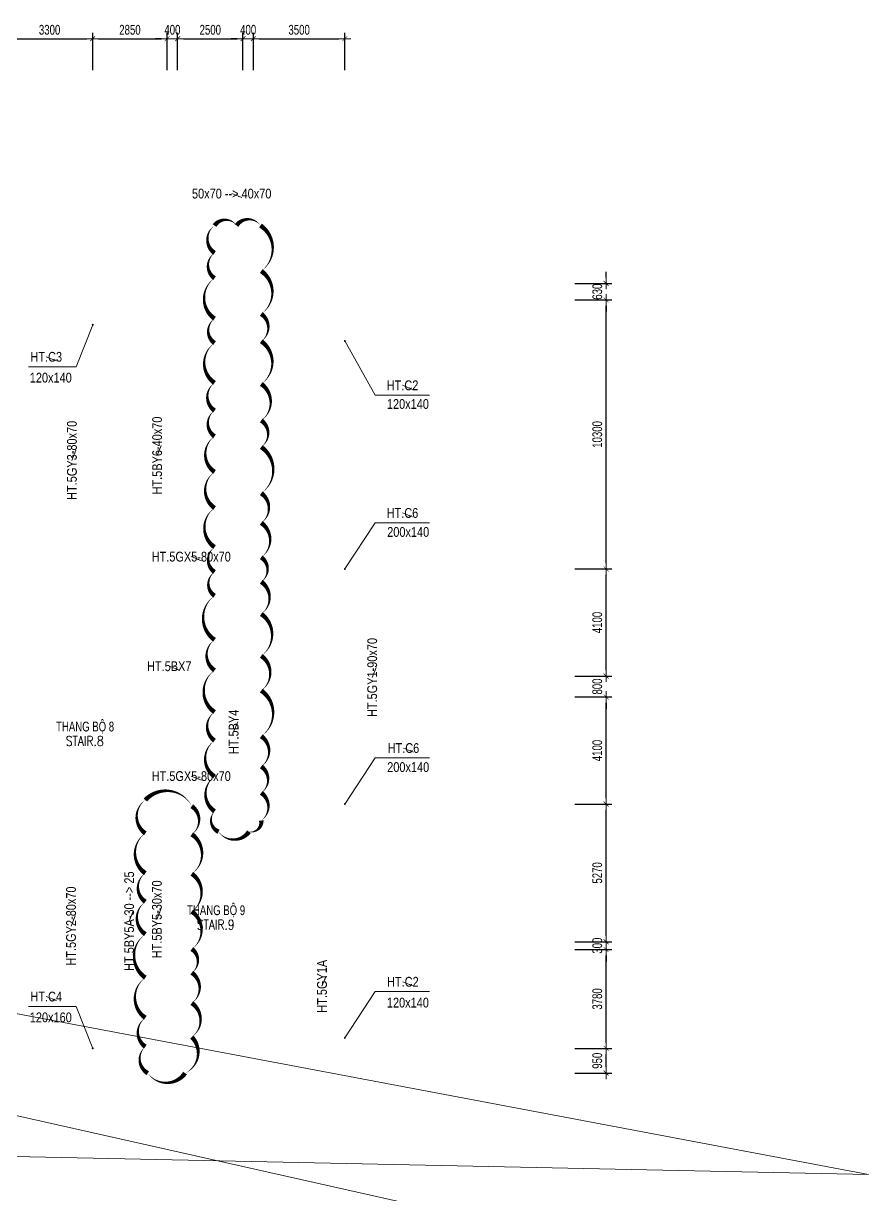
# Model space of a CAD drawing. Header units: millimetres. Extents: x 69552 to 211645, y -30385 to 50684.
# Drawn here: x 179298 to 211645, y 4252 to 49084 of the extents above; entities that cross this region are included whole.
import ezdxf
from ezdxf.enums import TextEntityAlignment as Align

# ---------------------------------------------------------------- set-up
doc = ezdxf.new("R2010")
doc.units = ezdxf.units.MM
doc.layers.get('Defpoints').update_dxf_attribs({"color": 151, "lineweight": 9})
for name, color, linetype, lineweight in [('$0$NDC_S_ANNO', 7, 'Continuous', 20), ('$0$NDC_S_DIM', 1, 'Continuous', 15), ('NDC_S_BEAM NAME', 7, 'Continuous', 9), ('NDC_S_COLUMN NAME', 7, 'Continuous', 9), ('NDC_S_DIM', 1, 'Continuous', 15), ('NDC_S_LEADER', 1, 'Continuous', 15), ('NDC_S_VN TEXT', 7, 'Continuous', 20)]:
    doc.layers.add(name, color=color, linetype=linetype, lineweight=lineweight)
doc.styles.add('$0$ARIAL', font='arial.ttf', dxfattribs={"width": 0.8})
doc.styles.add('$0$NDC_DIM', font='', dxfattribs={"width": 0.75})
doc.styles.add('NDC_BAR 2', font='romans.shx', dxfattribs={"width": 0.8})
doc.styles.add('NDC_DIM', font='', dxfattribs={"width": 0.75})
doc.styles.add('NDC_VIE TXT', font='arial.ttf', dxfattribs={"width": 0.8})
doc.styles.get('$0$NDC_DIM').set_extended_font_data('Dotum')
doc.styles.get('NDC_DIM').set_extended_font_data('Dotum')
doc.dimstyles.new('$0$NDC_dim_iso', dxfattribs={"dimtxt": 2.5, "dimasz": 1, "dimexe": 1.5, "dimexo": 2.5, "dimgap": 1, "dimtad": 1, "dimdec": 0, "dimzin": 0, "dimdsep": 46, "dimtxsty": '$0$NDC_DIM', "dimblk": '$0$DIMMARK', "dimcen": 0.09, "dimdle": 1.2, "dimclrd": 1, "dimclre": 1, "dimclrt": 3, "dimadec": 0, "dimazin": 0, "dimtfac": 1, "dimtdec": 0, "dimtix": 1, "dimtofl": 0, "dimtmove": 0, "dimatfit": 3, "dimfxl": 8, "dimfxlon": 1, "dimtolj": 1, "dimtzin": 0, "dimarcsym": 0})
doc.dimstyles.new('NDC_dim_150', dxfattribs={"dimscale": 150, "dimtxt": 2.5, "dimasz": 1.5, "dimexe": 1.5, "dimexo": 2.5, "dimgap": 1, "dimtad": 1, "dimdec": 0, "dimzin": 0, "dimdsep": 46, "dimtxsty": 'NDC_DIM', "dimblk": 'DIMMARK', "dimcen": 0.09, "dimdle": 1.2, "dimclrd": 1, "dimclre": 1, "dimclrt": 3, "dimadec": 0, "dimazin": 0, "dimtfac": 1, "dimtdec": 0, "dimtix": 1, "dimtofl": 0, "dimtmove": 0, "dimatfit": 3, "dimfxl": 8, "dimfxlon": 1, "dimtolj": 1, "dimtzin": 0, "dimarcsym": 0})
doc.dimstyles.new('NDC_dim_200', dxfattribs={"dimscale": 200, "dimtxt": 2.5, "dimasz": 1.5, "dimexe": 1.5, "dimexo": 2.5, "dimgap": 1, "dimtad": 1, "dimdec": 0, "dimzin": 0, "dimdsep": 46, "dimtxsty": 'NDC_DIM', "dimblk": 'DIMMARK', "dimcen": 0.09, "dimdle": 1.2, "dimclrd": 1, "dimclre": 1, "dimclrt": 3, "dimadec": 0, "dimazin": 0, "dimtfac": 1, "dimtdec": 0, "dimtix": 1, "dimtofl": 0, "dimtmove": 0, "dimatfit": 3, "dimfxl": 6, "dimfxlon": 1, "dimtolj": 1, "dimtzin": 0, "dimarcsym": 0})

# ---------------------------------------------------------------- blocks, each defined once
blk = doc.blocks.new('DIMMARK')
at = {"layer": 'NDC_S_DIM', "color": 1}
blk.add_line((-1.5, 0), (1, 0), dxfattribs=at)
at = {"layer": 'NDC_S_DIM', "color": 2, "const_width": 0.1}
blk.add_lwpolyline([(-0.42, -0.42), (0.42, 0.42)], dxfattribs=at)
blk = doc.blocks.new('$0$DIMMARK')
at = {"layer": '$0$NDC_S_DIM', "color": 1}
blk.add_line((-1.5, 0), (1, 0), dxfattribs=at)
at = {"layer": '$0$NDC_S_DIM', "color": 2, "const_width": 0.1}
blk.add_lwpolyline([(-0.42, -0.42), (0.42, 0.42)], dxfattribs=at)
blk = doc.blocks.new('*D227')
at = {"layer": 'Defpoints', "color": 0, "ltscale": 100, "transparency": 16777216}
for p in [(199100, 9850), (201600, 9850), (199100, 8900)]:
    blk.add_point(p, dxfattribs=at)
at = {"layer": 'NDC_S_DIM', "color": 1, "lineweight": -2, "ltscale": 100, "transparency": 16777216}
for p, q in [((200400, 9850), (201825, 9850)), ((201600, 9125), (201600, 9625)), ((200400, 8900), (201825, 8900))]:
    blk.add_line(p, q, dxfattribs=at)
at = {"layer": 'NDC_S_DIM', "color": 1, "lineweight": -2, "ltscale": 100, "transparency": 16777216, "xscale": 225, "yscale": 225, "zscale": 225}
for p, rotation in [((201600, 9850), 90), ((201600, 8900), 270)]:
    blk.add_blockref('DIMMARK', p, dxfattribs=dict(at, rotation=rotation))
at = {"layer": 'NDC_S_DIM', "color": 3, "ltscale": 100, "transparency": 16777216, "insert": (201262, 9375), "char_height": 375, "attachment_point": 5, "rotation": 90, "style": 'NDC_DIM'}
blk.add_mtext('\\A1;950', dxfattribs=at)
blk = doc.blocks.new('*D228')
at = {"layer": 'Defpoints', "color": 0, "ltscale": 100, "transparency": 16777216}
for p in [(199132, 38500), (201600, 38500), (199132, 28200)]:
    blk.add_point(p, dxfattribs=at)
at = {"layer": 'NDC_S_DIM', "color": 1, "lineweight": -2, "ltscale": 100, "transparency": 16777216}
for p, q in [((200400, 38500), (201825, 38500)), ((201600, 28425), (201600, 38275)), ((200400, 28200), (201825, 28200))]:
    blk.add_line(p, q, dxfattribs=at)
at = {"layer": 'NDC_S_DIM', "color": 1, "lineweight": -2, "ltscale": 100, "transparency": 16777216, "xscale": 225, "yscale": 225, "zscale": 225}
for p, rotation in [((201600, 38500), 90), ((201600, 28200), 270)]:
    blk.add_blockref('DIMMARK', p, dxfattribs=dict(at, rotation=rotation))
at = {"layer": 'NDC_S_DIM', "color": 3, "ltscale": 100, "transparency": 16777216, "insert": (201262, 33350), "char_height": 375, "attachment_point": 5, "rotation": 90, "style": 'NDC_DIM'}
blk.add_mtext('\\A1;10300', dxfattribs=at)
blk = doc.blocks.new('*D229')
at = {"layer": 'Defpoints', "color": 0, "ltscale": 100, "transparency": 16777216}
for p in [(199132, 39130), (201600, 39130), (199132, 38500)]:
    blk.add_point(p, dxfattribs=at)
at = {"layer": 'NDC_S_DIM', "color": 1, "lineweight": -2, "ltscale": 100, "transparency": 16777216}
for p, q in [((201600, 39355), (201600, 39580)), ((200400, 39130), (201825, 39130)), ((200400, 38500), (201825, 38500)), ((201600, 38275), (201600, 38050))]:
    blk.add_line(p, q, dxfattribs=at)
at = {"layer": 'NDC_S_DIM', "color": 1, "lineweight": -2, "ltscale": 100, "transparency": 16777216, "xscale": 225, "yscale": 225, "zscale": 225}
for p, rotation in [((201600, 39130), 270), ((201600, 38500), 90)]:
    blk.add_blockref('DIMMARK', p, dxfattribs=dict(at, rotation=rotation))
at = {"layer": 'NDC_S_DIM', "color": 3, "ltscale": 100, "transparency": 16777216, "insert": (201262, 38815), "char_height": 375, "attachment_point": 5, "rotation": 90, "style": 'NDC_DIM'}
blk.add_mtext('\\A1;630', dxfattribs=at)
blk = doc.blocks.new('*D230')
at = {"layer": 'Defpoints', "color": 0, "ltscale": 100, "transparency": 16777216}
for p in [(199100, 13630), (201600, 13630), (199100, 9850)]:
    blk.add_point(p, dxfattribs=at)
at = {"layer": 'NDC_S_DIM', "color": 1, "lineweight": -2, "ltscale": 100, "transparency": 16777216}
for p, q in [((200400, 13630), (201825, 13630)), ((201600, 10075), (201600, 13405)), ((200400, 9850), (201825, 9850))]:
    blk.add_line(p, q, dxfattribs=at)
at = {"layer": 'NDC_S_DIM', "color": 1, "lineweight": -2, "ltscale": 100, "transparency": 16777216, "xscale": 225, "yscale": 225, "zscale": 225}
for p, rotation in [((201600, 13630), 90), ((201600, 9850), 270)]:
    blk.add_blockref('DIMMARK', p, dxfattribs=dict(at, rotation=rotation))
at = {"layer": 'NDC_S_DIM', "color": 3, "ltscale": 100, "transparency": 16777216, "insert": (201262, 11740), "char_height": 375, "attachment_point": 5, "rotation": 90, "style": 'NDC_DIM'}
blk.add_mtext('\\A1;3780', dxfattribs=at)
blk = doc.blocks.new('*D231')
at = {"layer": 'Defpoints', "color": 0, "ltscale": 100, "transparency": 16777216}
for p in [(199100, 13930), (201600, 13930), (199100, 13630)]:
    blk.add_point(p, dxfattribs=at)
at = {"layer": 'NDC_S_DIM', "color": 1, "lineweight": -2, "ltscale": 100, "transparency": 16777216}
for p, q in [((201600, 14155), (201600, 14380)), ((200400, 13930), (201825, 13930)), ((200400, 13630), (201825, 13630)), ((201600, 13405), (201600, 13180))]:
    blk.add_line(p, q, dxfattribs=at)
at = {"layer": 'NDC_S_DIM', "color": 1, "lineweight": -2, "ltscale": 100, "transparency": 16777216, "xscale": 225, "yscale": 225, "zscale": 225}
for p, rotation in [((201600, 13930), 270), ((201600, 13630), 90)]:
    blk.add_blockref('DIMMARK', p, dxfattribs=dict(at, rotation=rotation))
at = {"layer": 'NDC_S_DIM', "color": 3, "ltscale": 100, "transparency": 16777216, "insert": (201262, 13780), "char_height": 375, "attachment_point": 5, "rotation": 90, "style": 'NDC_DIM'}
blk.add_mtext('\\A1;300', dxfattribs=at)
blk = doc.blocks.new('*D232')
at = {"layer": 'Defpoints', "color": 0, "ltscale": 100, "transparency": 16777216}
for p in [(199100, 19200), (201600, 19200), (199100, 13930)]:
    blk.add_point(p, dxfattribs=at)
at = {"layer": 'NDC_S_DIM', "color": 1, "lineweight": -2, "ltscale": 100, "transparency": 16777216}
for p, q in [((200400, 19200), (201825, 19200)), ((201600, 14155), (201600, 18975)), ((200400, 13930), (201825, 13930))]:
    blk.add_line(p, q, dxfattribs=at)
at = {"layer": 'NDC_S_DIM', "color": 1, "lineweight": -2, "ltscale": 100, "transparency": 16777216, "xscale": 225, "yscale": 225, "zscale": 225}
for p, rotation in [((201600, 19200), 90), ((201600, 13930), 270)]:
    blk.add_blockref('DIMMARK', p, dxfattribs=dict(at, rotation=rotation))
at = {"layer": 'NDC_S_DIM', "color": 3, "ltscale": 100, "transparency": 16777216, "insert": (201262, 16565), "char_height": 375, "attachment_point": 5, "rotation": 90, "style": 'NDC_DIM'}
blk.add_mtext('\\A1;5270', dxfattribs=at)
blk = doc.blocks.new('*D233')
at = {"layer": 'Defpoints', "color": 0, "ltscale": 100, "transparency": 16777216}
for p in [(199100, 23300), (201600, 23300), (199100, 19200)]:
    blk.add_point(p, dxfattribs=at)
at = {"layer": 'NDC_S_DIM', "color": 1, "lineweight": -2, "ltscale": 100, "transparency": 16777216}
for p, q in [((200400, 23300), (201825, 23300)), ((201600, 19425), (201600, 23075)), ((200400, 19200), (201825, 19200))]:
    blk.add_line(p, q, dxfattribs=at)
at = {"layer": 'NDC_S_DIM', "color": 1, "lineweight": -2, "ltscale": 100, "transparency": 16777216, "xscale": 225, "yscale": 225, "zscale": 225}
for p, rotation in [((201600, 23300), 90), ((201600, 19200), 270)]:
    blk.add_blockref('DIMMARK', p, dxfattribs=dict(at, rotation=rotation))
at = {"layer": 'NDC_S_DIM', "color": 3, "ltscale": 100, "transparency": 16777216, "insert": (201262, 21250), "char_height": 375, "attachment_point": 5, "rotation": 90, "style": 'NDC_DIM'}
blk.add_mtext('\\A1;4100', dxfattribs=at)
blk = doc.blocks.new('*D234')
at = {"layer": 'Defpoints', "color": 0, "ltscale": 100, "transparency": 16777216}
for p in [(199100, 24100), (201600, 24100), (199100, 23300)]:
    blk.add_point(p, dxfattribs=at)
at = {"layer": 'NDC_S_DIM', "color": 1, "lineweight": -2, "ltscale": 100, "transparency": 16777216}
for p, q in [((201600, 24325), (201600, 24550)), ((200400, 24100), (201825, 24100)), ((200400, 23300), (201825, 23300)), ((201600, 23075), (201600, 22850))]:
    blk.add_line(p, q, dxfattribs=at)
at = {"layer": 'NDC_S_DIM', "color": 1, "lineweight": -2, "ltscale": 100, "transparency": 16777216, "xscale": 225, "yscale": 225, "zscale": 225}
for p, rotation in [((201600, 24100), 270), ((201600, 23300), 90)]:
    blk.add_blockref('DIMMARK', p, dxfattribs=dict(at, rotation=rotation))
at = {"layer": 'NDC_S_DIM', "color": 3, "ltscale": 100, "transparency": 16777216, "insert": (201262, 23700), "char_height": 375, "attachment_point": 5, "rotation": 90, "style": 'NDC_DIM'}
blk.add_mtext('\\A1;800', dxfattribs=at)
blk = doc.blocks.new('*D235')
at = {"layer": 'Defpoints', "color": 0, "ltscale": 100, "transparency": 16777216}
for p in [(199100, 28200), (201600, 28200), (199100, 24100)]:
    blk.add_point(p, dxfattribs=at)
at = {"layer": 'NDC_S_DIM', "color": 1, "lineweight": -2, "ltscale": 100, "transparency": 16777216}
for p, q in [((200400, 28200), (201825, 28200)), ((201600, 24325), (201600, 27975)), ((200400, 24100), (201825, 24100))]:
    blk.add_line(p, q, dxfattribs=at)
at = {"layer": 'NDC_S_DIM', "color": 1, "lineweight": -2, "ltscale": 100, "transparency": 16777216, "xscale": 225, "yscale": 225, "zscale": 225}
for p, rotation in [((201600, 28200), 90), ((201600, 24100), 270)]:
    blk.add_blockref('DIMMARK', p, dxfattribs=dict(at, rotation=rotation))
at = {"layer": 'NDC_S_DIM', "color": 3, "ltscale": 100, "transparency": 16777216, "insert": (201262, 26150), "char_height": 375, "attachment_point": 5, "rotation": 90, "style": 'NDC_DIM'}
blk.add_mtext('\\A1;4100', dxfattribs=at)
blk = doc.blocks.new('*D236')
at = {"layer": 'Defpoints', "color": 0, "ltscale": 100, "transparency": 16777216}
for p in [(199132, 38500), (201600, 38500), (199132, 28200)]:
    blk.add_point(p, dxfattribs=at)
at = {"layer": 'NDC_S_DIM', "color": 1, "lineweight": -2, "ltscale": 100, "transparency": 16777216}
for p, q in [((200400, 38500), (201825, 38500)), ((201600, 28425), (201600, 38275)), ((200400, 28200), (201825, 28200))]:
    blk.add_line(p, q, dxfattribs=at)
at = {"layer": 'NDC_S_DIM', "color": 1, "lineweight": -2, "ltscale": 100, "transparency": 16777216, "xscale": 225, "yscale": 225, "zscale": 225}
for p, rotation in [((201600, 38500), 90), ((201600, 28200), 270)]:
    blk.add_blockref('DIMMARK', p, dxfattribs=dict(at, rotation=rotation))
at = {"layer": 'NDC_S_DIM', "color": 3, "ltscale": 100, "transparency": 16777216, "insert": (201262, 33350), "char_height": 375, "attachment_point": 5, "rotation": 90, "style": 'NDC_DIM'}
blk.add_mtext('\\A1;10300', dxfattribs=at)
blk = doc.blocks.new('*D309')
at = {"layer": 'Defpoints', "color": 0, "ltscale": 100, "transparency": 16777216}
for p in [(181950, 48500), (178650, 46831), (181950, 46831)]:
    blk.add_point(p, dxfattribs=at)
at = {"layer": 'NDC_S_DIM', "color": 1, "lineweight": -2, "ltscale": 100, "transparency": 16777216}
for p, q in [((178650, 47300), (178650, 48725)), ((178875, 48500), (181725, 48500)), ((181950, 47300), (181950, 48725))]:
    blk.add_line(p, q, dxfattribs=at)
at = {"layer": 'NDC_S_DIM', "color": 1, "lineweight": -2, "ltscale": 100, "transparency": 16777216, "xscale": 225, "yscale": 225, "zscale": 225, "rotation": 180}
blk.add_blockref('DIMMARK', (178650, 48500), dxfattribs=at)
at = {"layer": 'NDC_S_DIM', "color": 1, "lineweight": -2, "ltscale": 100, "transparency": 16777216, "xscale": 225, "yscale": 225, "zscale": 225}
blk.add_blockref('DIMMARK', (181950, 48500), dxfattribs=at)
at = {"layer": 'NDC_S_DIM', "color": 3, "ltscale": 100, "transparency": 16777216, "insert": (180300, 48838), "char_height": 375, "attachment_point": 5, "style": 'NDC_DIM'}
blk.add_mtext('\\A1;3300', dxfattribs=at)
blk = doc.blocks.new('*D310')
at = {"layer": 'Defpoints', "color": 0, "ltscale": 100, "transparency": 16777216}
for p in [(184800, 48500), (181950, 46831), (184800, 46831)]:
    blk.add_point(p, dxfattribs=at)
at = {"layer": 'NDC_S_DIM', "color": 1, "lineweight": -2, "ltscale": 100, "transparency": 16777216}
for p, q in [((181950, 47300), (181950, 48725)), ((182175, 48500), (184575, 48500)), ((184800, 47300), (184800, 48725))]:
    blk.add_line(p, q, dxfattribs=at)
at = {"layer": 'NDC_S_DIM', "color": 1, "lineweight": -2, "ltscale": 100, "transparency": 16777216, "xscale": 225, "yscale": 225, "zscale": 225, "rotation": 180}
blk.add_blockref('DIMMARK', (181950, 48500), dxfattribs=at)
at = {"layer": 'NDC_S_DIM', "color": 1, "lineweight": -2, "ltscale": 100, "transparency": 16777216, "xscale": 225, "yscale": 225, "zscale": 225}
blk.add_blockref('DIMMARK', (184800, 48500), dxfattribs=at)
at = {"layer": 'NDC_S_DIM', "color": 3, "ltscale": 100, "transparency": 16777216, "insert": (183375, 48838), "char_height": 375, "attachment_point": 5, "style": 'NDC_DIM'}
blk.add_mtext('\\A1;2850', dxfattribs=at)
blk = doc.blocks.new('*D311')
at = {"layer": 'Defpoints', "color": 0, "ltscale": 100, "transparency": 16777216}
for p in [(185200, 48500), (184800, 46831), (185200, 46831)]:
    blk.add_point(p, dxfattribs=at)
at = {"layer": 'NDC_S_DIM', "color": 1, "lineweight": -2, "ltscale": 100, "transparency": 16777216}
for p, q in [((184575, 48500), (184350, 48500)), ((184800, 47300), (184800, 48725)), ((185200, 47300), (185200, 48725)), ((185425, 48500), (185650, 48500))]:
    blk.add_line(p, q, dxfattribs=at)
at = {"layer": 'NDC_S_DIM', "color": 1, "lineweight": -2, "ltscale": 100, "transparency": 16777216, "xscale": 225, "yscale": 225, "zscale": 225}
blk.add_blockref('DIMMARK', (184800, 48500), dxfattribs=at)
at = {"layer": 'NDC_S_DIM', "color": 1, "lineweight": -2, "ltscale": 100, "transparency": 16777216, "xscale": 225, "yscale": 225, "zscale": 225, "rotation": 180}
blk.add_blockref('DIMMARK', (185200, 48500), dxfattribs=at)
at = {"layer": 'NDC_S_DIM', "color": 3, "ltscale": 100, "transparency": 16777216, "insert": (185000, 48838), "char_height": 375, "attachment_point": 5, "style": 'NDC_DIM'}
blk.add_mtext('\\A1;400', dxfattribs=at)
blk = doc.blocks.new('*D312')
at = {"layer": 'Defpoints', "color": 0, "ltscale": 100, "transparency": 16777216}
for p in [(187700, 48500), (185200, 46831), (187700, 46831)]:
    blk.add_point(p, dxfattribs=at)
at = {"layer": 'NDC_S_DIM', "color": 1, "lineweight": -2, "ltscale": 100, "transparency": 16777216}
for p, q in [((185200, 47300), (185200, 48725)), ((185425, 48500), (187475, 48500)), ((187700, 47300), (187700, 48725))]:
    blk.add_line(p, q, dxfattribs=at)
at = {"layer": 'NDC_S_DIM', "color": 1, "lineweight": -2, "ltscale": 100, "transparency": 16777216, "xscale": 225, "yscale": 225, "zscale": 225, "rotation": 180}
blk.add_blockref('DIMMARK', (185200, 48500), dxfattribs=at)
at = {"layer": 'NDC_S_DIM', "color": 1, "lineweight": -2, "ltscale": 100, "transparency": 16777216, "xscale": 225, "yscale": 225, "zscale": 225}
blk.add_blockref('DIMMARK', (187700, 48500), dxfattribs=at)
at = {"layer": 'NDC_S_DIM', "color": 3, "ltscale": 100, "transparency": 16777216, "insert": (186450, 48838), "char_height": 375, "attachment_point": 5, "style": 'NDC_DIM'}
blk.add_mtext('\\A1;2500', dxfattribs=at)
blk = doc.blocks.new('*D313')
at = {"layer": 'Defpoints', "color": 0, "ltscale": 100, "transparency": 16777216}
for p in [(188100, 48500), (187700, 46831), (188100, 46831)]:
    blk.add_point(p, dxfattribs=at)
at = {"layer": 'NDC_S_DIM', "color": 1, "lineweight": -2, "ltscale": 100, "transparency": 16777216}
for p, q in [((187475, 48500), (187250, 48500)), ((187700, 47300), (187700, 48725)), ((188100, 47300), (188100, 48725)), ((188325, 48500), (188550, 48500))]:
    blk.add_line(p, q, dxfattribs=at)
at = {"layer": 'NDC_S_DIM', "color": 1, "lineweight": -2, "ltscale": 100, "transparency": 16777216, "xscale": 225, "yscale": 225, "zscale": 225}
blk.add_blockref('DIMMARK', (187700, 48500), dxfattribs=at)
at = {"layer": 'NDC_S_DIM', "color": 1, "lineweight": -2, "ltscale": 100, "transparency": 16777216, "xscale": 225, "yscale": 225, "zscale": 225, "rotation": 180}
blk.add_blockref('DIMMARK', (188100, 48500), dxfattribs=at)
at = {"layer": 'NDC_S_DIM', "color": 3, "ltscale": 100, "transparency": 16777216, "insert": (187900, 48838), "char_height": 375, "attachment_point": 5, "style": 'NDC_DIM'}
blk.add_mtext('\\A1;400', dxfattribs=at)
blk = doc.blocks.new('*D314')
at = {"layer": 'Defpoints', "color": 0, "ltscale": 100, "transparency": 16777216}
for p in [(191600, 48500), (188100, 46831), (191600, 46831)]:
    blk.add_point(p, dxfattribs=at)
at = {"layer": 'NDC_S_DIM', "color": 1, "lineweight": -2, "ltscale": 100, "transparency": 16777216}
for p, q in [((188100, 47300), (188100, 48725)), ((188325, 48500), (191375, 48500)), ((191600, 47300), (191600, 48725))]:
    blk.add_line(p, q, dxfattribs=at)
at = {"layer": 'NDC_S_DIM', "color": 1, "lineweight": -2, "ltscale": 100, "transparency": 16777216, "xscale": 225, "yscale": 225, "zscale": 225, "rotation": 180}
blk.add_blockref('DIMMARK', (188100, 48500), dxfattribs=at)
at = {"layer": 'NDC_S_DIM', "color": 1, "lineweight": -2, "ltscale": 100, "transparency": 16777216, "xscale": 225, "yscale": 225, "zscale": 225}
blk.add_blockref('DIMMARK', (191600, 48500), dxfattribs=at)
at = {"layer": 'NDC_S_DIM', "color": 3, "ltscale": 100, "transparency": 16777216, "insert": (189850, 48838), "char_height": 375, "attachment_point": 5, "style": 'NDC_DIM'}
blk.add_mtext('\\A1;3500', dxfattribs=at)
blk = doc.blocks.new('*U225')
at = {"layer": '$0$NDC_S_ANNO', "ltscale": 0.8, "style": '$0$ARIAL', "width": 0.8, "flags": 1}
blk.add_attdef('CHU_THICH', text='', height=2.5, dxfattribs=at).set_placement((0, 0), align=Align.MIDDLE_CENTER)
at = {"layer": '$0$NDC_S_ANNO', "ltscale": 0.8, "style": '$0$ARIAL', "width": 0.8}
blk.add_attdef('TEN', text='', height=2.5, dxfattribs=at).set_placement((-2.58, 1.03), align=Align.MIDDLE_CENTER)
at = {"layer": 'Defpoints'}
blk.add_leader([(0, 0), (-2.58, 1.03)], dimstyle='$0$NDC_dim_iso', override={"dimgap": 0.625, "dimtad": 0}, dxfattribs=at)
blk = doc.blocks.new('Name col F6-F8')
at = {"layer": 'NDC_S_COLUMN NAME', "xscale": 150, "yscale": 150, "zscale": 150}
for p, values in [((50009, 27267), {'TEN': 'HT.C3'}), ((63645, 26176), {'TEN': 'HT.C2'}), ((63642, 21290), {'TEN': 'HT.C6'}), ((63679, 12290), {'TEN': 'HT.C6'}), ((63658, 3343), {'TEN': 'HT.C2'}), ((50009, 2778), {'TEN': 'HT.C4'})]:
    blk.add_blockref('*U225', p, dxfattribs=at).add_auto_attribs(values)
at = {"layer": 'NDC_S_COLUMN NAME', "style": 'NDC_VIE TXT', "width": 0.8}
for s, p in [('120x140', (48991, 26437)), ('120x140', (62660, 25428)), ('200x140', (62671, 20530)), ('200x140', (62671, 11530)), ('120x140', (62659, 2513)), ('120x160', (48991, 1949))]:
    blk.add_text(s, height=375, dxfattribs=at).set_placement(p)
at = {"layer": 'NDC_S_LEADER', "ltscale": 100}
for points in [[(51400, 28650), (50769, 27044), (48946, 27044)], [(61050, 28028), (62215, 25953), (64288, 25953)], [(61050, 19300), (62215, 21067), (64288, 21067)], [(61050, 10300), (62215, 12067), (64288, 12067)], [(61050, 1353), (62215, 3120), (64288, 3120)], [(51400, 950), (50769, 2556), (48946, 2556)]]:
    blk.add_leader(points, dimstyle='NDC_dim_200', override={"dimgap": 1, "dimtad": 0, "dimldrblk": 'DotSmall'}, dxfattribs=at)

msp = doc.modelspace()

# ---------------------------------------------------------------- linework, layer by layer
at = {"layer": 'NDC_S_DIM', "ltscale": 100}
for p, q in [((141998.9, 15582.6), (209270, 492.5)), ((211645.3, 5015.8), (169357.2, 13003.4)), ((166873.1, 5956.9), (211645.3, 5015.8))]:
    msp.add_line(p, q, dxfattribs=at)
at = {"layer": 'NDC_S_DIM'}
for points in [[(186613, 41348.1, 0, 178.3, 0.5205671), (186613, 40295.9, 0, 178.3, 0.5205671), (186613, 39330.8, 0, 178.3, 0.5205671), (186613, 37781.9, 0, 178.3, 0.5205671), (186613, 36848.2, 0, 178.3, 0.5205671), (186613, 35322.9, 0, 178.3, 0.5205671), (186613, 34263.1, 0, 178.3, 0.5205671), (186613, 33276.9, 0, 178.3, 0.5205671), (186613, 31913.2, 0, 178.3, 0.5205671), (186613, 30533.5, 0, 178.3, 0.5205671), (186613, 29035.8, 0, 178.3, 0.5205671), (186613, 28084.3, 0, 178.3, 0.5205671), (186613, 27171.8, 0, 178.3, 0.5205671), (186613, 25486.1, 0, 178.3, 0.5205671), (186613, 24317.7, 0, 178.3, 0.5205671), (186613, 22721.7, 0, 178.3, 0.5205671), (186613, 21631.6, 0, 178.3, 0.5205671), (186613, 20251.4, 0, 178.3, 0.5205671), (186613, 18922.6, 0, 178.3, 0.5205671), (186766.2, 18141.9, 0, 178.3, 0.5205671), (187929.6, 18141.9, 0, 178.3, 0.5205671), (188400, 18570.2, 0, 178.3, 0.5205671), (188400, 19629.6, 0, 178.3, 0.5205671), (188400, 20637.8, 0, 178.3, 0.5205671), (188400, 21796.7, 0, 178.3, 0.5205671), (188400, 23545.4, 0, 178.3, 0.5205671), (188400, 24874.4, 0, 178.3, 0.5205671), (188400, 26477.4, 0, 178.3, 0.5205671), (188400, 27708, 0, 178.3, 0.5205671), (188400, 28646.9, 0, 178.3, 0.5205671), (188400, 29964.2, 0, 178.3, 0.5205671), (188400, 31099.6, 0, 178.3, 0.5205671), (188400, 32868.3, 0, 178.3, 0.5205671), (188400, 33884.2, 0, 178.3, 0.5205671), (188400, 35281.3, 0, 178.3, 0.5205671), (188400, 36918.1, 0, 178.3, 0.5205671), (188400, 37963, 0, 178.3, 0.5205671), (188400, 39604.3, 0, 178.3, 0.5205671), (188371.6, 41348.1, 0, 178.3, 0.5205671), (187454.3, 41348.1, 0, 178.3, 0.5205671)], [(183963.9, 19355.2, 0, 178.3, 0.5205671), (183963.9, 18081, 0, 178.3, 0.5205671), (183963.9, 16553.7, 0, 178.3, 0.5205671), (183963.9, 15460.9, 0, 178.3, 0.5205671), (183963.9, 14217, 0, 178.3, 0.5205671), (183963.9, 12554.3, 0, 178.3, 0.5205671), (183963.9, 11018.3, 0, 178.3, 0.5205671), (183963.9, 9913.5, 0, 178.3, 0.5205671), (184059.6, 8900, 0, 178.3, 0.5205671), (185484.6, 8900, 0, 178.3, 0.5205671), (185742.1, 10283.7, 0, 178.3, 0.5205671), (185742.1, 11581.8, 0, 178.3, 0.5205671), (185742.1, 12744.4, 0, 178.3, 0.5205671), (185742.1, 13649.9, 0, 178.3, 0.5205671), (185742.1, 15088.8, 0, 178.3, 0.5205671), (185742.1, 16532.9, 0, 178.3, 0.5205671), (185742.1, 18043.8, 0, 178.3, 0.5205671), (185742.1, 19119, 0, 178.3, 0.5205671)]]:
    msp.add_lwpolyline(points, format="xyseb", close=True, dxfattribs=at)

# ---------------------------------------------------------------- block references
at = {"layer": 'NDC_S_BEAM NAME', "xscale": 150, "yscale": 150, "zscale": 150}
for p, values in [((187656.3, 42415.1), {'TEN': '50x70 --> 40x70'}), ((186108.4, 28517.2), {'TEN': 'HT.5GX5-80x70'}), ((185267, 24322.2), {'TEN': 'HT.5BX7'}), ((186108.4, 20117.2), {'TEN': 'HT.5GX5-80x70'})]:
    msp.add_blockref('*U225', p, dxfattribs=at).add_auto_attribs(values)
at = {"layer": 'NDC_S_BEAM NAME', "xscale": 150, "yscale": 150, "zscale": 150, "rotation": 90}
for p, values in [((181307.8, 32744.9), {'TEN': 'HT.5GY3-80x70'}), ((184569.3, 32930.6), {'TEN': 'HT.5BY6-40x70'}), ((192801, 24432.3), {'TEN': 'HT.5GY1-90x70'}), ((187498, 22350.5), {'TEN': 'HT.5BY4'}), ((183499.3, 15104.9), {'TEN': 'HT.5BY5A-30 --> 25'}), ((184560.6, 15175.2), {'TEN': 'HT.5BY5-30x70'}), ((181273.9, 14917.8), {'TEN': 'HT.5GY2-80x70'}), ((190879.9, 12612.1), {'TEN': 'HT.5GY1A'})]:
    msp.add_blockref('*U225', p, dxfattribs=at).add_auto_attribs(values)
at = {"layer": 'NDC_S_VN TEXT'}
msp.add_blockref('Name col F6-F8', (130550, 8900), dxfattribs=at)

# ---------------------------------------------------------------- texts
for s, style, width, p in [('THANG BỘ 8', 'NDC_VIE TXT', 0.7, (180549.1, 21980.7)), ('STAIR.8', 'NDC_BAR 2', 0.8, (180916.9, 21427.7)), ('THANG BỘ 9', 'NDC_VIE TXT', 0.7, (185562.9, 14949.8)), ('STAIR.9', 'NDC_BAR 2', 0.8, (185930.6, 14396.8))]:
    msp.add_text(s, height=375, dxfattribs=dict(at, style=style, width=width)).set_placement(p)

# ---------------------------------------------------------------- dimensions: what is measured, and where the dimension line sits
at = {"layer": 'NDC_S_DIM', "ltscale": 100}
for base, p1, p2, picture, middle in [((181950, 48500), (178650, 46830.5), (181950, 46830.5), '*D309', (180300, 48837.8)), ((184800, 48500), (181950, 46830.5), (184800, 46830.5), '*D310', (183375, 48837.8)), ((185200, 48500), (184800, 46830.5), (185200, 46830.5), '*D311', (185000, 48837.8)), ((187700, 48500), (185200, 46830.5), (187700, 46830.5), '*D312', (186450, 48837.8)), ((188100, 48500), (187700, 46830.5), (188100, 46830.5), '*D313', (187900, 48837.8)), ((191600, 48500), (188100, 46830.5), (191600, 46830.5), '*D314', (189850, 48837.8))]:
    dim = msp.add_linear_dim(base=base, p1=p1, p2=p2, dimstyle='NDC_dim_150', dxfattribs=at)
    dim.commit()
    dim.dimension.update_dxf_attribs({"geometry": picture, "text_midpoint": middle})
for base, p1, p2, picture, middle in [((201600, 39130), (199132.2, 38500), (199132.2, 39130), '*D229', (201262.2, 38815)), ((201600, 38500), (199132.2, 28200), (199132.2, 38500), '*D228', (201262.2, 33350)), ((201600, 38500), (199132.2, 28200), (199132.2, 38500), '*D236', (201262.2, 33350)), ((201600, 28200), (199100.3, 24100), (199100.3, 28200), '*D235', (201262.2, 26150)), ((201600, 24100), (199100.3, 23300), (199100.3, 24100), '*D234', (201262.2, 23700)), ((201600, 23300), (199100.3, 19200), (199100.3, 23300), '*D233', (201262.2, 21250)), ((201600, 19200), (199100.3, 13930), (199100.3, 19200), '*D232', (201262.2, 16565)), ((201600, 13930), (199100.3, 13630), (199100.3, 13930), '*D231', (201262.2, 13780)), ((201600, 13630), (199100.3, 9850), (199100.3, 13630), '*D230', (201262.2, 11740)), ((201600, 9850), (199100.3, 8900), (199100.3, 9850), '*D227', (201262.2, 9375))]:
    dim = msp.add_linear_dim(base=base, p1=p1, p2=p2, angle=90, dimstyle='NDC_dim_150', dxfattribs=at)
    dim.commit()
    dim.dimension.update_dxf_attribs({"geometry": picture, "text_midpoint": middle})

doc.saveas('drawing.dxf')
